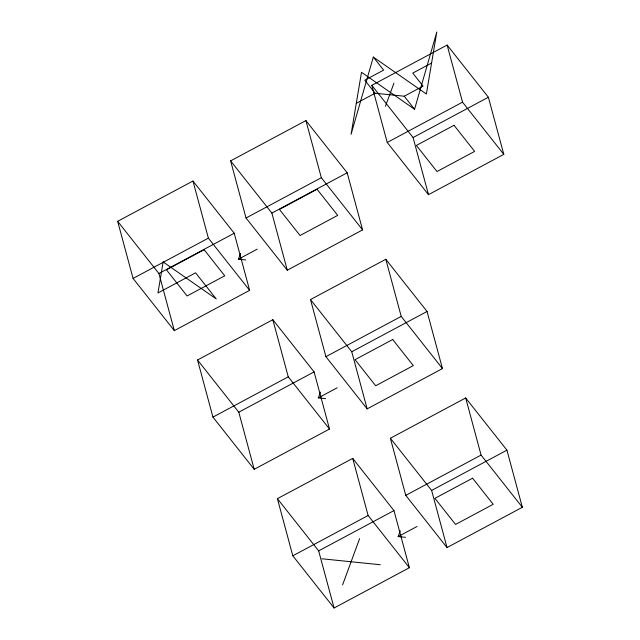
<?xml version="1.0" encoding="UTF-8"?>
<svg xmlns="http://www.w3.org/2000/svg" width="640" height="640" viewBox="0 0 640 640"><rect width="100%" height="100%" fill="white"/><g stroke="black" fill="none" stroke-linecap="round" stroke-linejoin="round"><path stroke-width="0.96" d="M373.312 57.064L351.072 134.328L361.504 72.288L414.568 109.264L436.808 32L426.376 94.04L373.312 57.064L383.624 70.112L364.8 80.184L375.112 93.232L404.256 96.216L423.08 86.144L412.768 73.088L431.592 63.016M245.704 259.952L238.416 259.208L240.544 253.424M385.424 106.288L393.944 83.16M325.576 398.632L318.296 397.888L320.424 392.112M342.592 584.88L359.616 538.632M405.456 537.32L398.168 536.576L400.296 530.792M117.656 221.312L192.96 181.024L234.224 233.224L249.632 290.344L174.328 330.632L133.072 278.432L117.656 221.312L158.912 273.512L174.328 330.632M230.616 160.88L305.92 120.592L347.184 172.792L362.592 229.912L287.288 270.2L246.032 218L230.616 160.88L271.872 213.08L287.288 270.2M371.816 85.336L447.128 45.048L488.384 97.248L503.792 154.368L428.488 194.656L387.232 142.456L371.816 85.336L413.072 137.536L428.488 194.656M356.288 103.304L375.112 93.232M133.072 278.432L208.376 238.144L192.96 181.024M246.032 218L321.336 177.712L305.92 120.592M387.232 142.456L462.536 102.168L447.128 45.048M158.912 273.512L234.224 233.224M271.872 213.08L347.184 172.792M413.072 137.536L488.384 97.248M238.416 259.208L257.24 249.136M197.536 359.992L272.84 319.704L314.096 371.912L329.504 429.024L254.2 469.312L212.944 417.112L197.536 359.992L238.792 412.2L254.2 469.312M310.496 299.56L385.8 259.272L427.056 311.472L442.464 368.592L367.16 408.88L325.904 356.68L310.496 299.56L351.752 351.768L367.16 408.88M212.944 417.112L288.248 376.824L272.84 319.704M325.904 356.68L401.208 316.392L385.8 259.272M238.792 412.2L314.096 371.912M351.752 351.768L427.056 311.472M318.296 397.888L337.12 387.816M277.408 498.68L352.712 458.392L393.968 510.592L409.384 567.712L334.08 608L292.816 555.8L277.408 498.68L318.664 550.88L334.08 608M390.368 438.248L465.672 397.96L506.928 450.16L522.344 507.28L447.04 547.568L405.776 495.368L390.368 438.248L431.624 490.448L447.04 547.568M292.816 555.8L368.128 515.512L352.712 458.392M405.776 495.368L481.088 455.08L465.672 397.96M318.664 550.88L393.968 510.592M431.624 490.448L506.928 450.16M398.168 536.576L416.992 526.504M321.96 558.776L380.24 564.736M462.536 102.168L503.792 154.368M404.256 96.216L414.568 109.264M321.336 177.712L362.592 229.912M401.208 316.392L442.464 368.592M481.088 455.08L522.344 507.28M208.376 238.144L249.632 290.344M288.248 376.824L329.504 429.024M368.128 515.512L409.384 567.712M163.168 261.952L157.952 292.968L195.608 272.824L216.232 298.928L163.168 261.952M204.12 249.704L166.464 269.848L187.096 295.952L224.744 275.808L204.12 249.704M317.08 189.272L279.424 209.416L300.056 235.52L337.704 215.376L317.08 189.272M454.024 125.296L416.368 145.44L437 171.536L474.648 151.392L454.024 125.296M392.696 339.52L355.048 359.664L375.672 385.76L413.328 365.616L392.696 339.52M472.576 478.2L434.92 498.344L455.552 524.448L493.2 504.304L472.576 478.2"/></g></svg>
